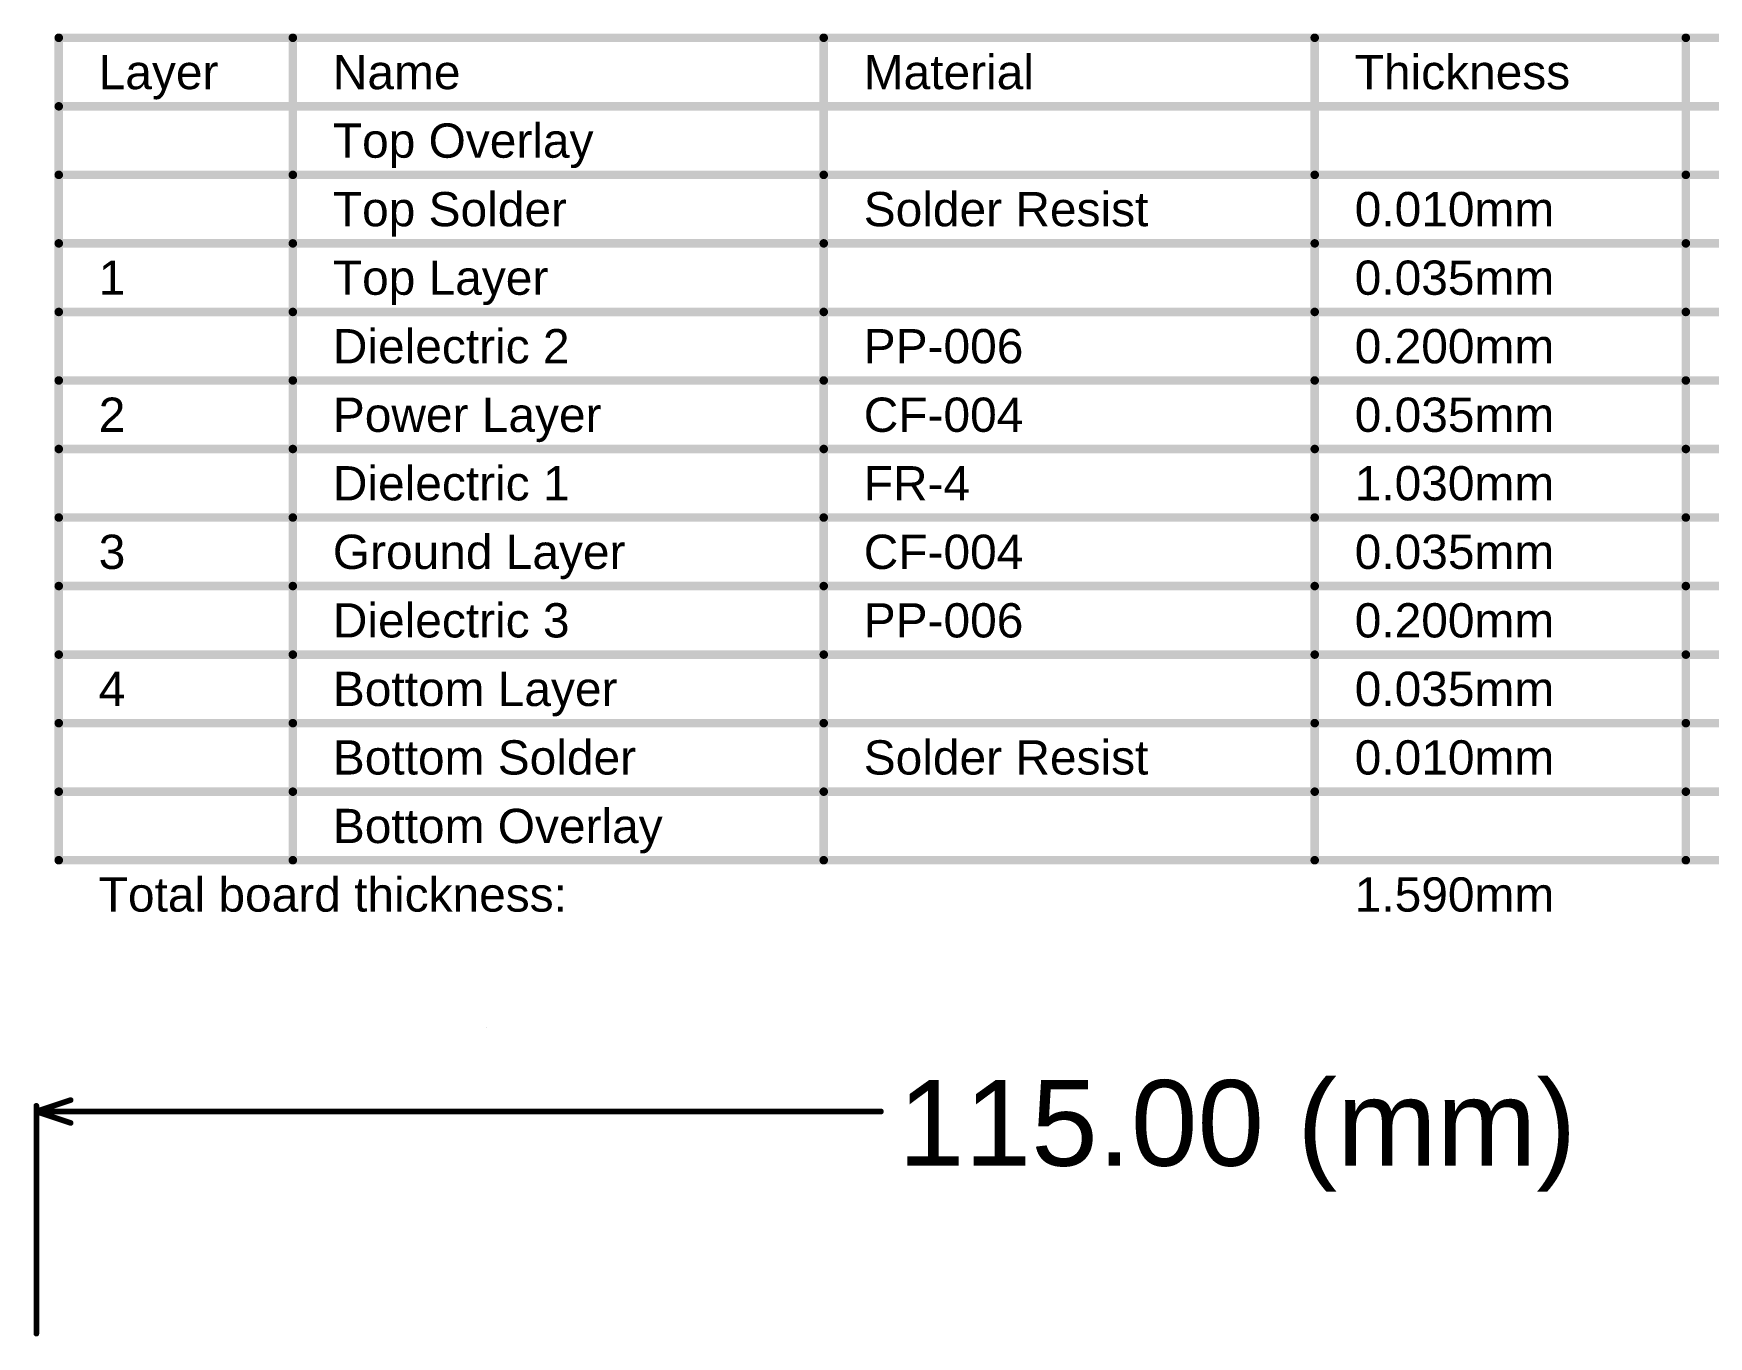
# Model space of a CAD drawing. Header units: inches. Extents: x -17.5 to 14.7, y -6.2 to 5.9.
# Drawn here: x -0.964 to 1.97, y 3.606 to 5.888 of the extents above; entities that cross this region are included whole.
import ezdxf

# ---------------------------------------------------------------- set-up
doc = ezdxf.new("R2010")
doc.units = ezdxf.units.IN
doc.header["$MEASUREMENT"] = 0
doc.layers.add('Dimensions', color=6, linetype='Continuous')
doc.layers.add('Fabrication', color=76, linetype='Continuous')
doc.styles.add('Arial', font='', dxfattribs={"height": 0.2})
doc.styles.get('Arial').set_extended_font_data('Arial')

msp = doc.modelspace()

# ---------------------------------------------------------------- linework, layer by layer
at = {"layer": 'Dimensions'}
for points in [[(-0.9193, 4.44, 0.015, 0.015, 0), (-0.9193, 5.88, 0.015, 0.015, 0)], [(-0.9193, 5.88, 0.015, 0.015, 0), (3.6195, 5.88, 0.015, 0.015, 0)], [(-0.5093, 4.44, 0.015, 0.015, 0), (-0.5093, 5.88, 0.015, 0.015, 0)], [(0.4204, 4.44, 0.015, 0.015, 0), (0.4204, 5.88, 0.015, 0.015, 0)], [(1.2802, 4.44, 0.015, 0.015, 0), (1.2802, 5.88, 0.015, 0.015, 0)], [(1.93, 4.44, 0.015, 0.015, 0), (1.93, 5.88, 0.015, 0.015, 0)], [(-0.9193, 5.76, 0.015, 0.015, 0), (3.6195, 5.76, 0.015, 0.015, 0)], [(-0.9193, 5.64, 0.015, 0.015, 0), (-0.5093, 5.64, 0.015, 0.015, 0)], [(-0.5093, 5.64, 0.015, 0.015, 0), (0.4204, 5.64, 0.015, 0.015, 0)], [(0.4204, 5.64, 0.015, 0.015, 0), (1.2802, 5.64, 0.015, 0.015, 0)], [(1.2802, 5.64, 0.015, 0.015, 0), (1.93, 5.64, 0.015, 0.015, 0)], [(1.93, 5.64, 0.015, 0.015, 0), (2.4999, 5.64, 0.015, 0.015, 0)], [(-0.9193, 5.52, 0.015, 0.015, 0), (-0.5093, 5.52, 0.015, 0.015, 0)], [(-0.5093, 5.52, 0.015, 0.015, 0), (0.4204, 5.52, 0.015, 0.015, 0)], [(0.4204, 5.52, 0.015, 0.015, 0), (1.2802, 5.52, 0.015, 0.015, 0)], [(1.2802, 5.52, 0.015, 0.015, 0), (1.93, 5.52, 0.015, 0.015, 0)], [(1.93, 5.52, 0.015, 0.015, 0), (2.4999, 5.52, 0.015, 0.015, 0)], [(-0.9193, 5.4, 0.015, 0.015, 0), (-0.5093, 5.4, 0.015, 0.015, 0)], [(-0.5093, 5.4, 0.015, 0.015, 0), (0.4204, 5.4, 0.015, 0.015, 0)], [(0.4204, 5.4, 0.015, 0.015, 0), (1.2802, 5.4, 0.015, 0.015, 0)], [(1.2802, 5.4, 0.015, 0.015, 0), (1.93, 5.4, 0.015, 0.015, 0)], [(1.93, 5.4, 0.015, 0.015, 0), (2.4999, 5.4, 0.015, 0.015, 0)], [(-0.9193, 5.28, 0.015, 0.015, 0), (-0.5093, 5.28, 0.015, 0.015, 0)], [(-0.5093, 5.28, 0.015, 0.015, 0), (0.4204, 5.28, 0.015, 0.015, 0)], [(0.4204, 5.28, 0.015, 0.015, 0), (1.2802, 5.28, 0.015, 0.015, 0)], [(1.2802, 5.28, 0.015, 0.015, 0), (1.93, 5.28, 0.015, 0.015, 0)], [(1.93, 5.28, 0.015, 0.015, 0), (2.4999, 5.28, 0.015, 0.015, 0)], [(-0.9193, 5.16, 0.015, 0.015, 0), (-0.5093, 5.16, 0.015, 0.015, 0)], [(-0.5093, 5.16, 0.015, 0.015, 0), (0.4204, 5.16, 0.015, 0.015, 0)], [(0.4204, 5.16, 0.015, 0.015, 0), (1.2802, 5.16, 0.015, 0.015, 0)], [(1.2802, 5.16, 0.015, 0.015, 0), (1.93, 5.16, 0.015, 0.015, 0)], [(1.93, 5.16, 0.015, 0.015, 0), (2.4999, 5.16, 0.015, 0.015, 0)], [(-0.9193, 5.04, 0.015, 0.015, 0), (-0.5093, 5.04, 0.015, 0.015, 0)], [(-0.5093, 5.04, 0.015, 0.015, 0), (0.4204, 5.04, 0.015, 0.015, 0)], [(0.4204, 5.04, 0.015, 0.015, 0), (1.2802, 5.04, 0.015, 0.015, 0)], [(1.2802, 5.04, 0.015, 0.015, 0), (1.93, 5.04, 0.015, 0.015, 0)], [(1.93, 5.04, 0.015, 0.015, 0), (2.4999, 5.04, 0.015, 0.015, 0)], [(-0.9193, 4.92, 0.015, 0.015, 0), (-0.5093, 4.92, 0.015, 0.015, 0)], [(-0.5093, 4.92, 0.015, 0.015, 0), (0.4204, 4.92, 0.015, 0.015, 0)], [(0.4204, 4.92, 0.015, 0.015, 0), (1.2802, 4.92, 0.015, 0.015, 0)], [(1.2802, 4.92, 0.015, 0.015, 0), (1.93, 4.92, 0.015, 0.015, 0)], [(1.93, 4.92, 0.015, 0.015, 0), (2.4999, 4.92, 0.015, 0.015, 0)], [(-0.9193, 4.8, 0.015, 0.015, 0), (-0.5093, 4.8, 0.015, 0.015, 0)], [(-0.5093, 4.8, 0.015, 0.015, 0), (0.4204, 4.8, 0.015, 0.015, 0)], [(0.4204, 4.8, 0.015, 0.015, 0), (1.2802, 4.8, 0.015, 0.015, 0)], [(1.2802, 4.8, 0.015, 0.015, 0), (1.93, 4.8, 0.015, 0.015, 0)], [(1.93, 4.8, 0.015, 0.015, 0), (2.4999, 4.8, 0.015, 0.015, 0)], [(-0.9193, 4.68, 0.015, 0.015, 0), (-0.5093, 4.68, 0.015, 0.015, 0)], [(-0.5093, 4.68, 0.015, 0.015, 0), (0.4204, 4.68, 0.015, 0.015, 0)], [(0.4204, 4.68, 0.015, 0.015, 0), (1.2802, 4.68, 0.015, 0.015, 0)], [(1.2802, 4.68, 0.015, 0.015, 0), (1.93, 4.68, 0.015, 0.015, 0)], [(1.93, 4.68, 0.015, 0.015, 0), (2.4999, 4.68, 0.015, 0.015, 0)], [(-0.9193, 4.56, 0.015, 0.015, 0), (-0.5093, 4.56, 0.015, 0.015, 0)], [(-0.5093, 4.56, 0.015, 0.015, 0), (0.4204, 4.56, 0.015, 0.015, 0)], [(0.4204, 4.56, 0.015, 0.015, 0), (1.2802, 4.56, 0.015, 0.015, 0)], [(1.2802, 4.56, 0.015, 0.015, 0), (1.93, 4.56, 0.015, 0.015, 0)], [(1.93, 4.56, 0.015, 0.015, 0), (2.4999, 4.56, 0.015, 0.015, 0)], [(-0.9193, 4.44, 0.015, 0.015, 0), (-0.5093, 4.44, 0.015, 0.015, 0)], [(-0.5093, 4.44, 0.015, 0.015, 0), (0.4204, 4.44, 0.015, 0.015, 0)], [(0.4204, 4.44, 0.015, 0.015, 0), (1.2802, 4.44, 0.015, 0.015, 0)], [(1.2802, 4.44, 0.015, 0.015, 0), (1.93, 4.44, 0.015, 0.015, 0)], [(1.93, 4.44, 0.015, 0.015, 0), (2.4999, 4.44, 0.015, 0.015, 0)], [(-0.9585, 4, 0.01, 0.01, 0), (-0.8985, 4.02, 0.01, 0.01, 0)], [(-0.9585, 3.6111, 0.01, 0.01, 0), (-0.9585, 4.01, 0.01, 0.01, 0)], [(-0.9585, 4, 0.01, 0.01, 0), (-0.8985, 3.98, 0.01, 0.01, 0)], [(-0.9585, 4, 0.01, 0.01, 0), (0.5205, 4, 0.01, 0.01, 0)]]:
    msp.add_lwpolyline(points, format="xyseb", dxfattribs=at)
for points in [[(-0.923, 5.88, 0.0075, 0.0075, 1), (-0.9155, 5.88, 0.0075, 0.0075, 1)], [(-0.923, 5.88, 0.0075, 0.0075, 1), (-0.9155, 5.88, 0.0075, 0.0075, 1)], [(-0.5131, 5.88, 0.0075, 0.0075, 1), (-0.5056, 5.88, 0.0075, 0.0075, 1)], [(0.4166, 5.88, 0.0075, 0.0075, 1), (0.4241, 5.88, 0.0075, 0.0075, 1)], [(1.2764, 5.88, 0.0075, 0.0075, 1), (1.2839, 5.88, 0.0075, 0.0075, 1)], [(1.9263, 5.88, 0.0075, 0.0075, 1), (1.9338, 5.88, 0.0075, 0.0075, 1)], [(-0.923, 5.76, 0.0075, 0.0075, 1), (-0.9155, 5.76, 0.0075, 0.0075, 1)], [(-0.923, 5.64, 0.0075, 0.0075, 1), (-0.9155, 5.64, 0.0075, 0.0075, 1)], [(-0.5131, 5.64, 0.0075, 0.0075, 1), (-0.5056, 5.64, 0.0075, 0.0075, 1)], [(-0.5131, 5.64, 0.0075, 0.0075, 1), (-0.5056, 5.64, 0.0075, 0.0075, 1)], [(0.4166, 5.64, 0.0075, 0.0075, 1), (0.4241, 5.64, 0.0075, 0.0075, 1)], [(0.4166, 5.64, 0.0075, 0.0075, 1), (0.4241, 5.64, 0.0075, 0.0075, 1)], [(1.2764, 5.64, 0.0075, 0.0075, 1), (1.2839, 5.64, 0.0075, 0.0075, 1)], [(1.2764, 5.64, 0.0075, 0.0075, 1), (1.2839, 5.64, 0.0075, 0.0075, 1)], [(1.9263, 5.64, 0.0075, 0.0075, 1), (1.9338, 5.64, 0.0075, 0.0075, 1)], [(1.9263, 5.64, 0.0075, 0.0075, 1), (1.9338, 5.64, 0.0075, 0.0075, 1)], [(-0.923, 5.52, 0.0075, 0.0075, 1), (-0.9155, 5.52, 0.0075, 0.0075, 1)], [(-0.5131, 5.52, 0.0075, 0.0075, 1), (-0.5056, 5.52, 0.0075, 0.0075, 1)], [(-0.5131, 5.52, 0.0075, 0.0075, 1), (-0.5056, 5.52, 0.0075, 0.0075, 1)], [(0.4166, 5.52, 0.0075, 0.0075, 1), (0.4241, 5.52, 0.0075, 0.0075, 1)], [(0.4166, 5.52, 0.0075, 0.0075, 1), (0.4241, 5.52, 0.0075, 0.0075, 1)], [(1.2764, 5.52, 0.0075, 0.0075, 1), (1.2839, 5.52, 0.0075, 0.0075, 1)], [(1.2764, 5.52, 0.0075, 0.0075, 1), (1.2839, 5.52, 0.0075, 0.0075, 1)], [(1.9263, 5.52, 0.0075, 0.0075, 1), (1.9338, 5.52, 0.0075, 0.0075, 1)], [(1.9263, 5.52, 0.0075, 0.0075, 1), (1.9338, 5.52, 0.0075, 0.0075, 1)], [(-0.923, 5.4, 0.0075, 0.0075, 1), (-0.9155, 5.4, 0.0075, 0.0075, 1)], [(-0.5131, 5.4, 0.0075, 0.0075, 1), (-0.5056, 5.4, 0.0075, 0.0075, 1)], [(-0.5131, 5.4, 0.0075, 0.0075, 1), (-0.5056, 5.4, 0.0075, 0.0075, 1)], [(0.4166, 5.4, 0.0075, 0.0075, 1), (0.4241, 5.4, 0.0075, 0.0075, 1)], [(0.4166, 5.4, 0.0075, 0.0075, 1), (0.4241, 5.4, 0.0075, 0.0075, 1)], [(1.2764, 5.4, 0.0075, 0.0075, 1), (1.2839, 5.4, 0.0075, 0.0075, 1)], [(1.2764, 5.4, 0.0075, 0.0075, 1), (1.2839, 5.4, 0.0075, 0.0075, 1)], [(1.9263, 5.4, 0.0075, 0.0075, 1), (1.9338, 5.4, 0.0075, 0.0075, 1)], [(1.9263, 5.4, 0.0075, 0.0075, 1), (1.9338, 5.4, 0.0075, 0.0075, 1)], [(-0.923, 5.28, 0.0075, 0.0075, 1), (-0.9155, 5.28, 0.0075, 0.0075, 1)], [(-0.5131, 5.28, 0.0075, 0.0075, 1), (-0.5056, 5.28, 0.0075, 0.0075, 1)], [(-0.5131, 5.28, 0.0075, 0.0075, 1), (-0.5056, 5.28, 0.0075, 0.0075, 1)], [(0.4166, 5.28, 0.0075, 0.0075, 1), (0.4241, 5.28, 0.0075, 0.0075, 1)], [(0.4166, 5.28, 0.0075, 0.0075, 1), (0.4241, 5.28, 0.0075, 0.0075, 1)], [(1.2764, 5.28, 0.0075, 0.0075, 1), (1.2839, 5.28, 0.0075, 0.0075, 1)], [(1.2764, 5.28, 0.0075, 0.0075, 1), (1.2839, 5.28, 0.0075, 0.0075, 1)], [(1.9263, 5.28, 0.0075, 0.0075, 1), (1.9338, 5.28, 0.0075, 0.0075, 1)], [(1.9263, 5.28, 0.0075, 0.0075, 1), (1.9338, 5.28, 0.0075, 0.0075, 1)], [(-0.923, 5.16, 0.0075, 0.0075, 1), (-0.9155, 5.16, 0.0075, 0.0075, 1)], [(-0.5131, 5.16, 0.0075, 0.0075, 1), (-0.5056, 5.16, 0.0075, 0.0075, 1)], [(-0.5131, 5.16, 0.0075, 0.0075, 1), (-0.5056, 5.16, 0.0075, 0.0075, 1)], [(0.4166, 5.16, 0.0075, 0.0075, 1), (0.4241, 5.16, 0.0075, 0.0075, 1)], [(0.4166, 5.16, 0.0075, 0.0075, 1), (0.4241, 5.16, 0.0075, 0.0075, 1)], [(1.2764, 5.16, 0.0075, 0.0075, 1), (1.2839, 5.16, 0.0075, 0.0075, 1)], [(1.2764, 5.16, 0.0075, 0.0075, 1), (1.2839, 5.16, 0.0075, 0.0075, 1)], [(1.9263, 5.16, 0.0075, 0.0075, 1), (1.9338, 5.16, 0.0075, 0.0075, 1)], [(1.9263, 5.16, 0.0075, 0.0075, 1), (1.9338, 5.16, 0.0075, 0.0075, 1)], [(-0.923, 5.04, 0.0075, 0.0075, 1), (-0.9155, 5.04, 0.0075, 0.0075, 1)], [(-0.5131, 5.04, 0.0075, 0.0075, 1), (-0.5056, 5.04, 0.0075, 0.0075, 1)], [(-0.5131, 5.04, 0.0075, 0.0075, 1), (-0.5056, 5.04, 0.0075, 0.0075, 1)], [(0.4166, 5.04, 0.0075, 0.0075, 1), (0.4241, 5.04, 0.0075, 0.0075, 1)], [(0.4166, 5.04, 0.0075, 0.0075, 1), (0.4241, 5.04, 0.0075, 0.0075, 1)], [(1.2764, 5.04, 0.0075, 0.0075, 1), (1.2839, 5.04, 0.0075, 0.0075, 1)], [(1.2764, 5.04, 0.0075, 0.0075, 1), (1.2839, 5.04, 0.0075, 0.0075, 1)], [(1.9263, 5.04, 0.0075, 0.0075, 1), (1.9338, 5.04, 0.0075, 0.0075, 1)], [(1.9263, 5.04, 0.0075, 0.0075, 1), (1.9338, 5.04, 0.0075, 0.0075, 1)], [(-0.923, 4.92, 0.0075, 0.0075, 1), (-0.9155, 4.92, 0.0075, 0.0075, 1)], [(-0.5131, 4.92, 0.0075, 0.0075, 1), (-0.5056, 4.92, 0.0075, 0.0075, 1)], [(-0.5131, 4.92, 0.0075, 0.0075, 1), (-0.5056, 4.92, 0.0075, 0.0075, 1)], [(0.4166, 4.92, 0.0075, 0.0075, 1), (0.4241, 4.92, 0.0075, 0.0075, 1)], [(0.4166, 4.92, 0.0075, 0.0075, 1), (0.4241, 4.92, 0.0075, 0.0075, 1)], [(1.2764, 4.92, 0.0075, 0.0075, 1), (1.2839, 4.92, 0.0075, 0.0075, 1)], [(1.2764, 4.92, 0.0075, 0.0075, 1), (1.2839, 4.92, 0.0075, 0.0075, 1)], [(1.9263, 4.92, 0.0075, 0.0075, 1), (1.9338, 4.92, 0.0075, 0.0075, 1)], [(1.9263, 4.92, 0.0075, 0.0075, 1), (1.9338, 4.92, 0.0075, 0.0075, 1)], [(-0.923, 4.8, 0.0075, 0.0075, 1), (-0.9155, 4.8, 0.0075, 0.0075, 1)], [(-0.5131, 4.8, 0.0075, 0.0075, 1), (-0.5056, 4.8, 0.0075, 0.0075, 1)], [(-0.5131, 4.8, 0.0075, 0.0075, 1), (-0.5056, 4.8, 0.0075, 0.0075, 1)], [(0.4166, 4.8, 0.0075, 0.0075, 1), (0.4241, 4.8, 0.0075, 0.0075, 1)], [(0.4166, 4.8, 0.0075, 0.0075, 1), (0.4241, 4.8, 0.0075, 0.0075, 1)], [(1.2764, 4.8, 0.0075, 0.0075, 1), (1.2839, 4.8, 0.0075, 0.0075, 1)], [(1.2764, 4.8, 0.0075, 0.0075, 1), (1.2839, 4.8, 0.0075, 0.0075, 1)], [(1.9263, 4.8, 0.0075, 0.0075, 1), (1.9338, 4.8, 0.0075, 0.0075, 1)], [(1.9263, 4.8, 0.0075, 0.0075, 1), (1.9338, 4.8, 0.0075, 0.0075, 1)], [(-0.923, 4.68, 0.0075, 0.0075, 1), (-0.9155, 4.68, 0.0075, 0.0075, 1)], [(-0.5131, 4.68, 0.0075, 0.0075, 1), (-0.5056, 4.68, 0.0075, 0.0075, 1)], [(-0.5131, 4.68, 0.0075, 0.0075, 1), (-0.5056, 4.68, 0.0075, 0.0075, 1)], [(0.4166, 4.68, 0.0075, 0.0075, 1), (0.4241, 4.68, 0.0075, 0.0075, 1)], [(0.4166, 4.68, 0.0075, 0.0075, 1), (0.4241, 4.68, 0.0075, 0.0075, 1)], [(1.2764, 4.68, 0.0075, 0.0075, 1), (1.2839, 4.68, 0.0075, 0.0075, 1)], [(1.2764, 4.68, 0.0075, 0.0075, 1), (1.2839, 4.68, 0.0075, 0.0075, 1)], [(1.9263, 4.68, 0.0075, 0.0075, 1), (1.9338, 4.68, 0.0075, 0.0075, 1)], [(1.9263, 4.68, 0.0075, 0.0075, 1), (1.9338, 4.68, 0.0075, 0.0075, 1)], [(-0.923, 4.56, 0.0075, 0.0075, 1), (-0.9155, 4.56, 0.0075, 0.0075, 1)], [(-0.5131, 4.56, 0.0075, 0.0075, 1), (-0.5056, 4.56, 0.0075, 0.0075, 1)], [(-0.5131, 4.56, 0.0075, 0.0075, 1), (-0.5056, 4.56, 0.0075, 0.0075, 1)], [(0.4166, 4.56, 0.0075, 0.0075, 1), (0.4241, 4.56, 0.0075, 0.0075, 1)], [(0.4166, 4.56, 0.0075, 0.0075, 1), (0.4241, 4.56, 0.0075, 0.0075, 1)], [(1.2764, 4.56, 0.0075, 0.0075, 1), (1.2839, 4.56, 0.0075, 0.0075, 1)], [(1.2764, 4.56, 0.0075, 0.0075, 1), (1.2839, 4.56, 0.0075, 0.0075, 1)], [(1.9263, 4.56, 0.0075, 0.0075, 1), (1.9338, 4.56, 0.0075, 0.0075, 1)], [(1.9263, 4.56, 0.0075, 0.0075, 1), (1.9338, 4.56, 0.0075, 0.0075, 1)], [(-0.923, 4.44, 0.0075, 0.0075, 1), (-0.9155, 4.44, 0.0075, 0.0075, 1)], [(-0.923, 4.44, 0.0075, 0.0075, 1), (-0.9155, 4.44, 0.0075, 0.0075, 1)], [(-0.5131, 4.44, 0.0075, 0.0075, 1), (-0.5056, 4.44, 0.0075, 0.0075, 1)], [(-0.5131, 4.44, 0.0075, 0.0075, 1), (-0.5056, 4.44, 0.0075, 0.0075, 1)], [(-0.5131, 4.44, 0.0075, 0.0075, 1), (-0.5056, 4.44, 0.0075, 0.0075, 1)], [(0.4166, 4.44, 0.0075, 0.0075, 1), (0.4241, 4.44, 0.0075, 0.0075, 1)], [(0.4166, 4.44, 0.0075, 0.0075, 1), (0.4241, 4.44, 0.0075, 0.0075, 1)], [(0.4166, 4.44, 0.0075, 0.0075, 1), (0.4241, 4.44, 0.0075, 0.0075, 1)], [(1.2764, 4.44, 0.0075, 0.0075, 1), (1.2839, 4.44, 0.0075, 0.0075, 1)], [(1.2764, 4.44, 0.0075, 0.0075, 1), (1.2839, 4.44, 0.0075, 0.0075, 1)], [(1.2764, 4.44, 0.0075, 0.0075, 1), (1.2839, 4.44, 0.0075, 0.0075, 1)], [(1.9263, 4.44, 0.0075, 0.0075, 1), (1.9338, 4.44, 0.0075, 0.0075, 1)], [(1.9263, 4.44, 0.0075, 0.0075, 1), (1.9338, 4.44, 0.0075, 0.0075, 1)], [(1.9263, 4.44, 0.0075, 0.0075, 1), (1.9338, 4.44, 0.0075, 0.0075, 1)], [(-0.901, 4.02, 0.005, 0.005, 1), (-0.896, 4.02, 0.005, 0.005, 1)], [(-0.961, 4.01, 0.005, 0.005, 1), (-0.956, 4.01, 0.005, 0.005, 1)], [(-0.961, 4, 0.005, 0.005, 1), (-0.956, 4, 0.005, 0.005, 1)], [(-0.961, 4, 0.005, 0.005, 1), (-0.956, 4, 0.005, 0.005, 1)], [(-0.961, 4, 0.005, 0.005, 1), (-0.956, 4, 0.005, 0.005, 1)], [(0.518, 4, 0.005, 0.005, 1), (0.523, 4, 0.005, 0.005, 1)], [(-0.901, 3.98, 0.005, 0.005, 1), (-0.896, 3.98, 0.005, 0.005, 1)], [(-0.961, 3.6111, 0.005, 0.005, 1), (-0.956, 3.6111, 0.005, 0.005, 1)]]:
    msp.add_lwpolyline(points, format="xyseb", close=True, dxfattribs=at)
at = {"layer": 'Fabrication'}
for points in [[(-0.17, 4.1464, 0.00025, 0.00025, 1), (-0.1702, 4.1464, 0.00025, 0.00025, 1)], [(-0.1703, 4.1464, 0.000125, 0.000125, 1), (-0.1702, 4.1464, 0.000125, 0.000125, 1)], [(-0.17, 4.1464, 0.000125, 0.000125, 1), (-0.1699, 4.1464, 0.000125, 0.000125, 1)], [(-0.8089, 4.134, 0.00025, 0.00025, 1), (-0.8092, 4.134, 0.00025, 0.00025, 1)], [(-0.8093, 4.134, 0.000125, 0.000125, 1), (-0.8091, 4.134, 0.000125, 0.000125, 1)], [(-0.809, 4.134, 0.000125, 0.000125, 1), (-0.8089, 4.134, 0.000125, 0.000125, 1)]]:
    msp.add_lwpolyline(points, format="xyseb", close=True, dxfattribs=at)

# ---------------------------------------------------------------- texts
at = {"layer": 'Dimensions', "style": 'Arial'}
for s, height, p in [('Layer', 0.06, (-0.8493, 5.79)), ('Name', 0.06, (-0.4393, 5.79)), ('Material', 0.06, (0.4904, 5.79)), ('Thickness', 0.06, (1.3502, 5.79)), ('Top Overlay', 0.06, (-0.4393, 5.67)), ('Top Solder', 0.06, (-0.4393, 5.55)), ('Solder Resist', 0.06, (0.4904, 5.55)), ('0.010mm', 0.06, (1.3502, 5.55)), ('1', 0.06, (-0.8493, 5.43)), ('Top Layer', 0.06, (-0.4393, 5.43)), ('0.035mm', 0.06, (1.3502, 5.43)), ('Dielectric 2', 0.06, (-0.4393, 5.31)), ('PP-006', 0.06, (0.4904, 5.31)), ('0.200mm', 0.06, (1.3502, 5.31)), ('2', 0.06, (-0.8493, 5.19)), ('CF-004', 0.06, (0.4904, 5.19)), ('0.035mm', 0.06, (1.3502, 5.19)), ('Power Layer', 0.06, (-0.4393, 5.19)), ('Dielectric 1', 0.06, (-0.4393, 5.07)), ('FR-4', 0.06, (0.4904, 5.07)), ('1.030mm', 0.06, (1.3502, 5.07)), ('3', 0.06, (-0.8493, 4.95)), ('Ground Layer', 0.06, (-0.4393, 4.95)), ('CF-004', 0.06, (0.4904, 4.95)), ('0.035mm', 0.06, (1.3502, 4.95)), ('Dielectric 3', 0.06, (-0.4393, 4.83)), ('PP-006', 0.06, (0.4904, 4.83)), ('0.200mm', 0.06, (1.3502, 4.83)), ('4', 0.06, (-0.8493, 4.71)), ('Bottom Layer', 0.06, (-0.4393, 4.71)), ('0.035mm', 0.06, (1.3502, 4.71)), ('Bottom Solder', 0.06, (-0.4393, 4.59)), ('Solder Resist', 0.06, (0.4904, 4.59)), ('0.010mm', 0.06, (1.3502, 4.59)), ('Bottom Overlay', 0.06, (-0.4393, 4.47)), ('Total board thickness:', 0.06, (-0.8493, 4.35)), ('1.590mm', 0.06, (1.3502, 4.35)), ('115.00 (mm)', 0.15, (0.5505, 3.905))]:
    msp.add_text(s, height=height, dxfattribs=at).set_placement(p)

doc.saveas('drawing.dxf')
